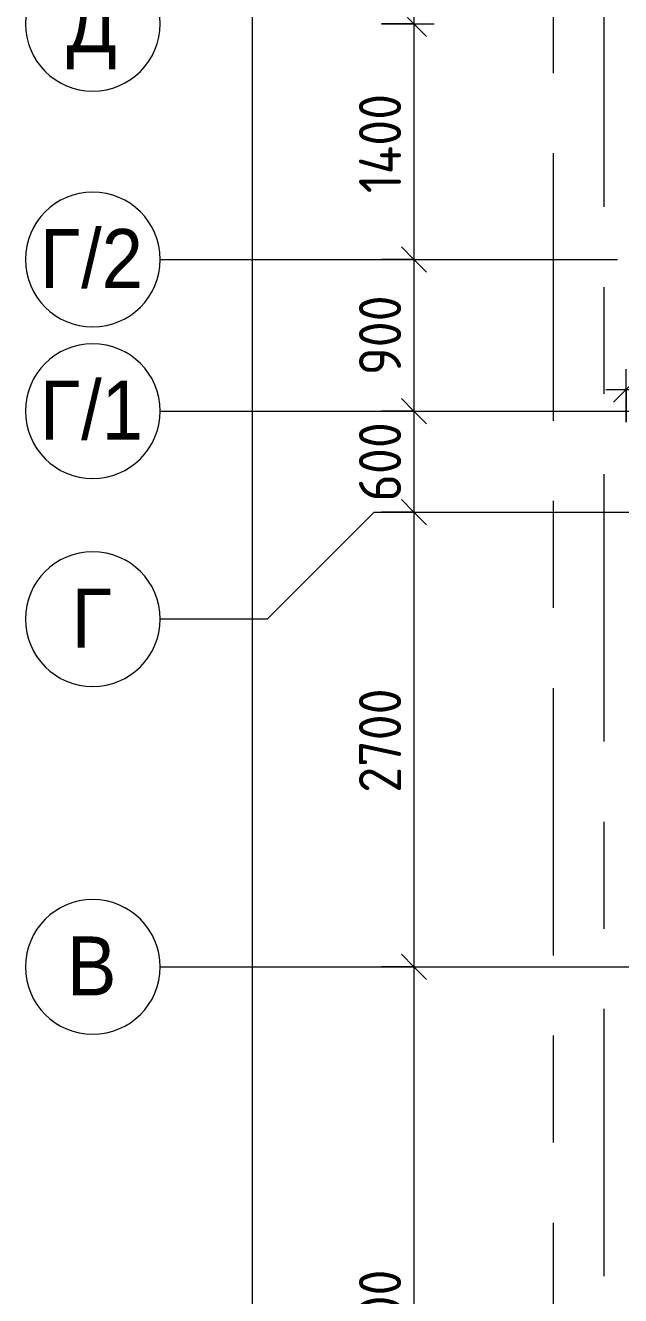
# Model space of a CAD drawing. Header units: millimetres. Extents: x 81425 to 274970, y -8553 to 29000.
# Drawn here: x 81425 to 84959, y 5848 to 13390 of the extents above; entities that cross this region are included whole.
import ezdxf

# ---------------------------------------------------------------- set-up
doc = ezdxf.new("R2010")
doc.units = ezdxf.units.MM
doc.linetypes.add('Осевая', pattern=[3175, 635, -476.25, 1587.5, -476.25])
for name, color, linetype, lineweight in [('A-ANNO-DIMS', 7, 'Continuous', 9), ('A-ANNO-DIMS-100', 7, 'Continuous', 9), ('Оси', 7, 'Continuous', 9), ('Оси-1', 7, 'Continuous', 20), ('Оси-2', 7, 'Осевая', 9)]:
    doc.layers.add(name, color=color, linetype=linetype, lineweight=lineweight)
doc.styles.add('Arial', font='arial.ttf', dxfattribs={"width": 0.9, "height": 350})
doc.styles.add('ISOCPEUR', font='isocpeur.ttf', dxfattribs={"width": 0.9, "height": 250})
doc.dimstyles.new('ISO-2_5_0_9К_БОЛЬШОЙ_1', dxfattribs={"dimscale": 304.8, "dimtxt": 248.995294, "dimasz": 0.492126, "dimexe": 0.393701, "dimexo": 0.984252, "dimgap": 0, "dimtad": 1, "dimdec": 0, "dimrnd": 10, "dimzin": 0, "dimdsep": 46, "dimtxsty": 'ISOCPEUR', "dimblk1": 'OBLIQUE', "dimblk2": 'OBLIQUE', "dimsah": 1, "dimcen": 0.09, "dimdle": 0.393701, "dimazin": 0, "dimtfac": 1, "dimtdec": 4, "dimtix": 1, "dimtmove": 0, "dimatfit": 3, "dimfxl": 1, "dimtvp": 1, "dimtolj": 1, "dimtzin": 0, "dimarcsym": 2})
doc.dimstyles.new('ISO-2_5_0_9К_БОЛЬШОЙ_2', dxfattribs={"dimscale": 304.8, "dimtxt": 248.995294, "dimasz": 0.492126, "dimexe": 0.393701, "dimexo": 0.984252, "dimgap": 0, "dimtad": 1, "dimdec": 0, "dimrnd": 10, "dimzin": 0, "dimdsep": 46, "dimtxsty": 'ISOCPEUR', "dimblk1": 'OBLIQUE', "dimblk2": 'OBLIQUE', "dimsah": 1, "dimcen": 0.09, "dimdle": 0.393701, "dimazin": 0, "dimtfac": 1, "dimtdec": 4, "dimtix": 1, "dimtmove": 2, "dimatfit": 3, "dimfxl": 1, "dimtvp": 1, "dimtolj": 1, "dimtzin": 0, "dimarcsym": 2})

# ---------------------------------------------------------------- blocks, each defined once
blk = doc.blocks.new('Ось сетки - D8-29747960-План расстановки осветительного оборудования 1 этажа в осях 23-33')
at = {"layer": 'Оси-1'}
for start, end in [(360, 180), (180, 360)]:
    blk.add_arc((0, 0), 4, start, end, dxfattribs=at)
blk = doc.blocks.new('DIMBLOCK18-План расстановки осветительного оборудования 1 этажа в осях 23-33')
at = {"layer": 'A-ANNO-DIMS-100', "lineweight": 20}
for p, q in [((83731.8, 15000), (83656.8, 15075)), ((83731.8, 15000), (83806.8, 14925)), ((83731.8, 13400), (83656.8, 13475)), ((83731.8, 13400), (83806.8, 13325))]:
    blk.add_line(p, q, dxfattribs=at)
at = {"layer": 'A-ANNO-DIMS-100'}
for p, q in [((83537.9, 15000), (83851.8, 15000)), ((83731.8, 15000), (83537.9, 15000)), ((83731.8, 15000), (83731.8, 13400)), ((83537.9, 13400), (83851.8, 13400)), ((83731.8, 13400), (83537.9, 13400))]:
    blk.add_line(p, q, dxfattribs=at)
at = {"layer": 'A-ANNO-DIMS-100', "color": 0, "insert": (83405.2, 13905.5), "char_height": 250, "width": 706.764, "attachment_point": 1, "rotation": 90, "line_spacing_factor": 1.149209, "style": 'ISOCPEUR'}
blk.add_mtext('1600', dxfattribs=at)
blk = doc.blocks.new('_Oblique')
at = {"color": 0, "linetype": 'ByBlock', "lineweight": -2}
blk.add_line((-0.5, -0.5), (0.5, 0.5), dxfattribs=at)
blk = doc.blocks.new('DIMBLOCK19-План расстановки осветительного оборудования 1 этажа в осях 23-33')
at = {"layer": 'A-ANNO-DIMS-100', "lineweight": 20}
for p, q in [((83731.8, 13400), (83656.8, 13475)), ((83731.8, 13400), (83806.8, 13325)), ((83731.8, 12000), (83656.8, 12075)), ((83731.8, 12000), (83806.8, 11925))]:
    blk.add_line(p, q, dxfattribs=at)
at = {"layer": 'A-ANNO-DIMS-100'}
for p, q in [((83537.9, 13400), (83851.8, 13400)), ((83731.8, 13400), (83537.9, 13400)), ((83731.8, 13400), (83731.8, 12000)), ((83537.9, 12000), (83851.8, 12000)), ((83731.8, 12000), (83537.9, 12000))]:
    blk.add_line(p, q, dxfattribs=at)
at = {"layer": 'A-ANNO-DIMS-100', "color": 0, "insert": (83405.2, 12393.5), "char_height": 250, "width": 735.494, "attachment_point": 1, "rotation": 90, "line_spacing_factor": 1.149209, "style": 'ISOCPEUR'}
blk.add_mtext('1400', dxfattribs=at)
blk = doc.blocks.new('DIMBLOCK20-План расстановки осветительного оборудования 1 этажа в осях 23-33')
at = {"layer": 'A-ANNO-DIMS-100', "lineweight": 20}
for p, q in [((83731.8, 12000), (83656.8, 12075)), ((83731.8, 12000), (83806.8, 11925)), ((83731.8, 11100), (83656.8, 11175)), ((83731.8, 11100), (83806.8, 11025))]:
    blk.add_line(p, q, dxfattribs=at)
at = {"layer": 'A-ANNO-DIMS-100'}
for p, q in [((83537.9, 12000), (83851.8, 12000)), ((83731.8, 12000), (83537.9, 12000)), ((83731.8, 12000), (83731.8, 11100)), ((83537.9, 11100), (83851.8, 11100)), ((83731.8, 11100), (83537.9, 11100))]:
    blk.add_line(p, q, dxfattribs=at)
at = {"layer": 'A-ANNO-DIMS-100', "color": 0, "insert": (83405.2, 11313), "char_height": 250, "width": 568.858, "attachment_point": 1, "rotation": 90, "line_spacing_factor": 1.149209, "style": 'ISOCPEUR'}
blk.add_mtext('900', dxfattribs=at)
blk = doc.blocks.new('DIMBLOCK21-План расстановки осветительного оборудования 1 этажа в осях 23-33')
at = {"layer": 'A-ANNO-DIMS-100', "lineweight": 20}
for p, q in [((83731.8, 11100), (83656.8, 11175)), ((83731.8, 11100), (83806.8, 11025)), ((83731.8, 10500), (83656.8, 10575)), ((83731.8, 10500), (83806.8, 10425))]:
    blk.add_line(p, q, dxfattribs=at)
at = {"layer": 'A-ANNO-DIMS-100'}
for p, q in [((83537.9, 11100), (83851.8, 11100)), ((83731.8, 11100), (83537.9, 11100)), ((83731.8, 11100), (83731.8, 10500)), ((83537.9, 10500), (83851.8, 10500)), ((83731.8, 10500), (83537.9, 10500))]:
    blk.add_line(p, q, dxfattribs=at)
at = {"layer": 'A-ANNO-DIMS-100', "color": 0, "insert": (83405.2, 10563), "char_height": 250, "width": 568.858, "attachment_point": 1, "rotation": 90, "line_spacing_factor": 1.149209, "style": 'ISOCPEUR'}
blk.add_mtext('600', dxfattribs=at)
blk = doc.blocks.new('DIMBLOCK22-План расстановки осветительного оборудования 1 этажа в осях 23-33')
at = {"layer": 'A-ANNO-DIMS-100', "lineweight": 20}
for p, q in [((83731.8, 10500), (83656.8, 10575)), ((83731.8, 10500), (83806.8, 10425)), ((83731.8, 7800), (83656.8, 7875)), ((83731.8, 7800), (83806.8, 7725))]:
    blk.add_line(p, q, dxfattribs=at)
at = {"layer": 'A-ANNO-DIMS-100'}
for p, q in [((83537.9, 10500), (83851.8, 10500)), ((83731.8, 10500), (83537.9, 10500)), ((83731.8, 10500), (83731.8, 7800)), ((83537.9, 7800), (83851.8, 7800)), ((83731.8, 7800), (83537.9, 7800))]:
    blk.add_line(p, q, dxfattribs=at)
at = {"layer": 'A-ANNO-DIMS-100', "color": 0, "insert": (83405.2, 8834), "char_height": 250, "width": 758.478, "attachment_point": 1, "rotation": 90, "line_spacing_factor": 1.149209, "style": 'ISOCPEUR'}
blk.add_mtext('2700', dxfattribs=at)
blk = doc.blocks.new('DIMBLOCK23-План расстановки осветительного оборудования 1 этажа в осях 23-33')
at = {"layer": 'A-ANNO-DIMS-100', "lineweight": 20}
for p, q in [((83731.8, 7800), (83656.8, 7875)), ((83731.8, 7800), (83806.8, 7725)), ((83731.8, 3600), (83656.8, 3675)), ((83731.8, 3600), (83806.8, 3525))]:
    blk.add_line(p, q, dxfattribs=at)
at = {"layer": 'A-ANNO-DIMS-100'}
for p, q in [((83537.9, 7800), (83851.8, 7800)), ((83731.8, 7800), (83537.9, 7800)), ((83731.8, 7800), (83731.8, 3600)), ((83537.9, 3600), (83851.8, 3600)), ((83731.8, 3600), (83537.9, 3600))]:
    blk.add_line(p, q, dxfattribs=at)
at = {"layer": 'A-ANNO-DIMS-100', "color": 0, "insert": (83405.2, 5372), "char_height": 250, "width": 787.208, "attachment_point": 1, "rotation": 90, "line_spacing_factor": 1.149209, "style": 'ISOCPEUR'}
blk.add_mtext('4200', dxfattribs=at)
blk = doc.blocks.new('DIMBLOCK25-План расстановки осветительного оборудования 1 этажа в осях 23-33')
at = {"layer": 'A-ANNO-DIMS-100', "lineweight": 20}
for p, q in [((82770, 27000), (82695, 27075)), ((82770, 27000), (82845, 26925)), ((82770, 0), (82695, 75)), ((82770, 0), (82845, -75))]:
    blk.add_line(p, q, dxfattribs=at)
at = {"layer": 'A-ANNO-DIMS-100'}
for p, q in [((82770, 27120), (82770, -120)), ((82576.1, 27000), (82890, 27000)), ((82770, 27000), (82576.1, 27000)), ((82576.1, 0), (82890, 0)), ((82770, 0), (82576.1, 0))]:
    blk.add_line(p, q, dxfattribs=at)
at = {"layer": 'A-ANNO-DIMS-100', "color": 0, "insert": (82443.4, 13572), "char_height": 250, "width": 948.097, "attachment_point": 1, "rotation": 90, "line_spacing_factor": 1.149209, "style": 'ISOCPEUR'}
blk.add_mtext('27000', dxfattribs=at)
blk = doc.blocks.new('DIMBLOCK138-План расстановки осветительного оборудования 1 этажа в осях 23-33')
at = {"layer": 'A-ANNO-DIMS-100'}
for p, q in [((84991, 11034.1), (84991, 11348)), ((86280.5, 11034.1), (86280.5, 11348)), ((84871, 11228), (86280.5, 11228)), ((84991, 11228), (84991, 11034.1)), ((86280.5, 11228), (86280.5, 11034.1))]:
    blk.add_line(p, q, dxfattribs=at)
at = {"layer": 'A-ANNO-DIMS-100', "lineweight": 20}
for p, q in [((84991, 11228), (85066, 11303)), ((86280.5, 11228), (86355.5, 11303)), ((84991, 11228), (84916, 11153)), ((86280.5, 11228), (86205.5, 11153))]:
    blk.add_line(p, q, dxfattribs=at)
at = {"layer": 'A-ANNO-DIMS-100', "color": 0, "insert": (85341.3, 11554.7), "char_height": 250, "width": 706.764, "attachment_point": 1, "line_spacing_factor": 1.149209, "style": 'ISOCPEUR'}
blk.add_mtext('1290', dxfattribs=at)

msp = doc.modelspace()

# ---------------------------------------------------------------- linework, layer by layer
at = {"layer": 'Оси'}
for p, q in [((82224.5, 12000), (83556.7, 12000)), ((83607.5, 12000), (84939.7, 12000)), ((82224.5, 11100), (84724.5, 11100)), ((83494.5, 10500), (82859.5, 9865)), ((83494.5, 10500), (85994.5, 10500)), ((82859.5, 9865), (82224.5, 9865)), ((82224.5, 7800), (84724.5, 7800))]:
    msp.add_line(p, q, dxfattribs=at)
at = {"layer": 'Оси-2'}
for p, q in [((84560, 406.8), (84560, 19415.1)), ((84860, 1676.8), (84860, 19415.1)), ((83556.7, 12000), (83607.5, 12000)), ((84724.5, 11100), (122788, 11100)), ((84724.5, 7800), (122788, 7800))]:
    msp.add_line(p, q, dxfattribs=at)

# ---------------------------------------------------------------- block references
at = {"layer": 'Оси-1', "xscale": 99.99999999999993, "yscale": 99.99999999999993, "zscale": 99.99999999999993, "rotation": 269.9999999999994}
for p in [(81824.5, 13400), (81824.5, 12000), (81824.5, 11100), (81824.5, 9865), (81824.5, 7800)]:
    msp.add_blockref('Ось сетки - D8-29747960-План расстановки осветительного оборудования 1 этажа в осях 23-33', p, dxfattribs=at)

# ---------------------------------------------------------------- texts
at = {"layer": 'Оси', "char_height": 350, "attachment_point": 1, "style": 'Arial'}
for s, insert, width in [('\\fArial|b0|i0|c204|p34|;\\W.9;Д', (81669, 13581), 367.975), ('\\fArial|b0|i0|c204|p34|;\\W.9;Г', (81511.1, 12181), 295.823), ('/2', (81755.2, 12181), 454.557), ('\\fArial|b0|i0|c204|p34|;\\W.9;Г', (81511.1, 11281), 295.823), ('/1', (81755.2, 11281), 454.557), ('\\fArial|b0|i0|c204|p34|;\\W.9;Г', (81698.7, 10046), 295.823), ('\\fArial|b0|i0|c204|p34|;\\W.9;В', (81671.7, 7981), 360.759)]:
    msp.add_mtext(s, dxfattribs=dict(at, insert=insert, width=width))

# ---------------------------------------------------------------- dimensions: what is measured, and where the dimension line sits
at = {"layer": 'A-ANNO-DIMS'}
dim = msp.add_linear_dim(base=(82770, 0), p1=(82876.1, 27000), p2=(82876.1, 0), angle=90, dimstyle='ISO-2_5_0_9К_БОЛЬШОЙ_2', override={"dimpost": '<>', "dimfxl": 26999.999823}, dxfattribs=at)
dim.commit()
dim.dimension.update_dxf_attribs({"geometry": 'DIMBLOCK25-План расстановки осветительного оборудования 1 этажа в осях 23-33', "text_midpoint": (82610.1, 14046), "dimtype": 160, "text_rotation": 90})
for base, p1, p2, override, picture, middle in [((83731.8, 13400), (83837.9, 15000), (83837.9, 13400), {"dimpost": '<>', "dimfxl": 1600}, 'DIMBLOCK18-План расстановки осветительного оборудования 1 этажа в осях 23-33', (83606.8, 14200)), ((83731.8, 12000), (83837.9, 13400), (83837.9, 12000), {"dimpost": '<>', "dimfxl": 1399.999995}, 'DIMBLOCK19-План расстановки осветительного оборудования 1 этажа в осях 23-33', (83606.8, 12700)), ((83731.8, 11100), (83837.9, 12000), (83837.9, 11100), {"dimpost": '<>', "dimfxl": 900}, 'DIMBLOCK20-План расстановки осветительного оборудования 1 этажа в осях 23-33', (83606.8, 11550)), ((83731.8, 10500), (83837.9, 11100), (83837.9, 10500), {"dimpost": '<>', "dimfxl": 600}, 'DIMBLOCK21-План расстановки осветительного оборудования 1 этажа в осях 23-33', (83606.8, 10800)), ((83731.8, 7800), (83837.9, 10500), (83837.9, 7800), {"dimpost": '<>', "dimfxl": 2700}, 'DIMBLOCK22-План расстановки осветительного оборудования 1 этажа в осях 23-33', (83606.8, 9150)), ((83731.8, 3600), (83837.9, 7800), (83837.9, 3600), {"dimpost": '<>', "dimfxl": 4200}, 'DIMBLOCK23-План расстановки осветительного оборудования 1 этажа в осях 23-33', (83606.8, 5700))]:
    dim = msp.add_linear_dim(base=base, p1=p1, p2=p2, angle=90, dimstyle='ISO-2_5_0_9К_БОЛЬШОЙ_1', override=override, dxfattribs=at)
    dim.commit()
    dim.dimension.update_dxf_attribs({"geometry": picture, "text_midpoint": middle})
dim = msp.add_linear_dim(base=(86280.49999, 11228.04278), p1=(84991, 11334.1088), p2=(86280.49999, 11334.1088), dimstyle='ISO-2_5_0_9К_БОЛЬШОЙ_1', override={"dimpost": '<>', "dimfxl": 1289.499987}, dxfattribs=at)
dim.commit()
dim.dimension.update_dxf_attribs({"geometry": 'DIMBLOCK138-План расстановки осветительного оборудования 1 этажа в осях 23-33', "text_midpoint": (85635.74999, 11353.04278)})

doc.saveas('drawing.dxf')
